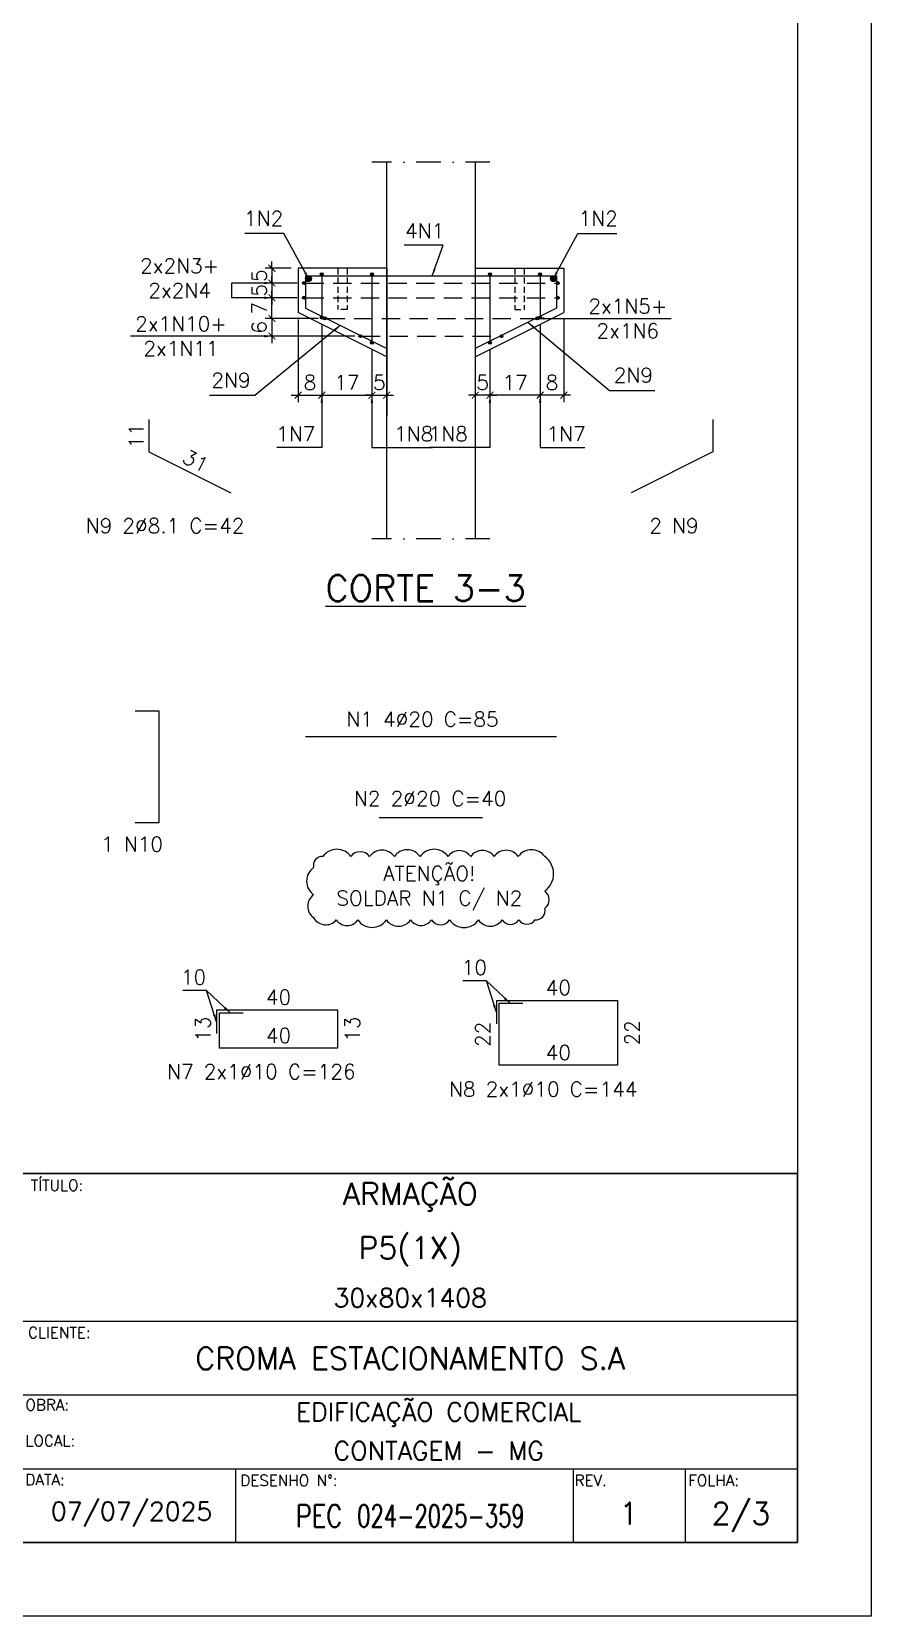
# Model space of a CAD drawing. Header units: centimetres. Extents: x 1658 to 14396, y 8294 to 11444.
# Drawn here: x 10915 to 11768, y 8294 to 9905 of the extents above; entities that cross this region are included whole.
import ezdxf
from ezdxf.enums import TextEntityAlignment as Align

# ---------------------------------------------------------------- set-up
doc = ezdxf.new("R2010")
doc.units = ezdxf.units.CM
doc.header["$LTSCALE"] = 50
doc.header["$MEASUREMENT"] = 0
doc.header["$PDMODE"] = 67
for name, pattern in [('DASHDOT', [1, 0.5, -0.25, 0, -0.25]), ('DASHED', [0.75, 0.5, -0.25]), ('HIDDEN', [0.375, 0.25, -0.125])]:
    doc.linetypes.add(name, pattern=pattern)
doc.layers.add('10 TRACEJADO', color=1, linetype='DASHED', lineweight=13)
for name, color, linetype in [('FORMATO-PRECON', 2, 'Continuous'), ('HACHURAS-PRECON', 1, 'Continuous'), ('LINHA CENTRO-PRECON', 1, 'DASHDOT'), ('LINHA-01-PRECON', 1, 'Continuous'), ('LINHA-02-PRECON', 2, 'Continuous'), ('LINHA-04-PRECON', 4, 'Continuous'), ('X1', 2, 'Continuous')]:
    doc.layers.add(name, color=color, linetype=linetype)
doc.styles.add('PRECON-ROMANS', font='romans.shx')
doc.styles.add('R60', font='ROMANS.shx', dxfattribs={"height": 2})
doc.styles.add('ROMANS', font='ROMANS.SHX', dxfattribs={"oblique": 15, "height": 3})
doc.styles.get("Standard").update_dxf_attribs({"font": 'romans.shx'})
doc.dimstyles.new('ESC50-50', dxfattribs={"dimscale": 50, "dimtxt": 0.2, "dimasz": 0.15, "dimexe": 0.15, "dimexo": 0.15, "dimgap": 0.08, "dimtad": 1, "dimdec": 1, "dimzin": 12, "dimdsep": 46, "dimtxsty": 'Standard', "dimblk": 'ARCHTICK', "dimcen": 0.09, "dimdle": 0.15, "dimclrd": 256, "dimclre": 256, "dimclrt": 2, "dimazin": 3, "dimtfac": 1, "dimtdec": 1, "dimtmove": 1, "dimatfit": 2, "dimfxl": 0.15, "dimtolj": 1, "dimtzin": 0, "dimarcsym": 0})
doc.dimstyles.new('ESC75-25', dxfattribs={"dimscale": 0, "dimtxt": 15, "dimasz": 7, "dimexe": 7, "dimexo": 7, "dimgap": 5.5, "dimtad": 1, "dimdec": 1, "dimlfac": 0.333333, "dimdsep": 46, "dimtxsty": 'Standard', "dimblk": 'ARCHTICK', "dimcen": 0.1, "dimdle": 7, "dimclrd": 256, "dimclre": 256, "dimclrt": 2, "dimadec": 0, "dimazin": 0, "dimtfac": 1, "dimtdec": 1, "dimtix": 1, "dimtmove": 2, "dimatfit": 3, "dimfxl": 1, "dimarcsym": 0})
doc.dimstyles.new('ESC75-75', dxfattribs={"dimscale": 0, "dimtxt": 15, "dimasz": 7, "dimexe": 7, "dimexo": 7, "dimgap": 5.5, "dimtad": 1, "dimdec": 1, "dimdsep": 46, "dimtxsty": 'Standard', "dimblk": 'ARCHTICK', "dimcen": 0.1, "dimdle": 7, "dimclrd": 256, "dimclre": 256, "dimclrt": 2, "dimadec": 0, "dimazin": 0, "dimtfac": 1, "dimtdec": 1, "dimtix": 1, "dimtmove": 2, "dimatfit": 3, "dimfxl": 1, "dimarcsym": 0})

# ---------------------------------------------------------------- blocks, each defined once
blk = doc.blocks.new('A$C2E607E54')
at = {"layer": 'FORMATO-PRECON'}
blk.add_lwpolyline([(0, 4200), (2970, 4200), (2970, 0), (0, 0)], close=True, dxfattribs=at)
at = {"layer": 'FORMATO-PRECON', "color": 6}
blk.add_lwpolyline([(100, 3950), (2870, 3950), (2870, 100), (100, 100)], close=True, dxfattribs=at)
blk = doc.blocks.new('CARIMBO')
at = {"layer": 'FORMATO-PRECON', "color": 6}
for p, q in [((-1050, 300), (0, 300)), ((-1750, 200), (0, 200)), ((-1750, 100), (0, 100)), ((-303.9, 0), (-303.9, 100)), ((-152, 0), (-152, 100))]:
    blk.add_line(p, q, dxfattribs=at)
blk.add_lwpolyline([(-1750, 500), (0, 500), (0, 0), (-1750, 0)], close=True, dxfattribs=at)
blk.add_lwpolyline([(-761.3, 0), (-761.3, 100)], dxfattribs=at)
at = {"layer": 'FORMATO-PRECON', "style": 'ROMANS'}
for s, p in [('TÍTULO:', (-1039.6, 476.7)), ('CLIENTE:', (-1043.1, 277)), ('OBRA:', (-1046.6, 179.1)), ('LOCAL:', (-1046.6, 130.5)), ('DATA:', (-1046.6, 77.7)), ('DESENHO N%%d:', (-755.3, 76.7)), ('REV.', (-302.3, 76.7)), ('FOLHA:', (-148, 76.7))]:
    blk.add_text(s, height=15, dxfattribs=at).set_placement(p)
at = {"layer": 'FORMATO-PRECON', "color": 4, "linetype": 'ByBlock', "style": 'R60', "width": 0.8}
blk.add_text('PEC', height=30, dxfattribs=at).set_placement((-679.9, 21))
at = {"layer": 'FORMATO-PRECON', "color": 5, "style": 'PRECON-ROMANS', "flags": 8}
for p in [(-524.8, 472.6), (-525, 423), (-525, 399.4), (-525, 376)]:
    blk.add_attdef('X', text='', height=30, dxfattribs=at).set_placement(p, align=Align.MIDDLE_CENTER)
at = {"layer": 'FORMATO-PRECON', "color": 3, "style": 'PRECON-ROMANS', "flags": 8}
for p in [(-525, 331.7), (-486.3, 177), (-486.3, 124.4)]:
    blk.add_attdef('X', text='', height=25, dxfattribs=at).set_placement(p, align=Align.MIDDLE_CENTER)
at = {"layer": 'FORMATO-PRECON', "color": 4, "style": 'PRECON-ROMANS', "flags": 8}
for p in [(-525, 249.6), (-483.3, 36), (-228.7, 39.4), (-76.7, 39.4)]:
    blk.add_attdef('X', text='', height=30, dxfattribs=at).set_placement(p, align=Align.MIDDLE_CENTER)
at = {"layer": 'FORMATO-PRECON', "color": 2, "style": 'PRECON-ROMANS', "flags": 8}
for height, p in [(20, (-1635.8, 142.3)), (20, (-1402.5, 142.3)), (20, (-1169.1, 142.3)), (20, (-1635.8, 42.3)), (30, (-902.7, 42.3))]:
    blk.add_attdef('X', text='', height=height, dxfattribs=at).set_placement(p, align=Align.MIDDLE_CENTER)
blk = doc.blocks.new('_ArchTick')
at = {"color": 0, "linetype": 'ByBlock', "const_width": 0.15}
blk.add_lwpolyline([(-0.5, -0.5), (0.5, 0.5)], dxfattribs=at)
blk = doc.blocks.new('*D160')
at = {"layer": 'Defpoints', "color": 0, "transparency": 16777216}
for p in [(11185.7, 9619.2), (11209.7, 9614.1), (11209.7, 9535.2)]:
    blk.add_point(p, dxfattribs=at)
at = {"layer": 'LINHA-01-PRECON', "lineweight": -2, "transparency": 16777216}
for p, q in [((11185.7, 9612.2), (11185.7, 9528.2)), ((11209.7, 9607.1), (11209.7, 9528.2)), ((11178.7, 9535.2), (11216.7, 9535.2))]:
    blk.add_line(p, q, dxfattribs=at)
at = {"layer": 'LINHA-01-PRECON', "lineweight": -2, "transparency": 16777216, "xscale": 7, "yscale": 7, "zscale": 7, "rotation": 180}
blk.add_blockref('_ArchTick', (11185.7, 9535.2), dxfattribs=at)
at = {"layer": 'LINHA-01-PRECON', "lineweight": -2, "transparency": 16777216, "xscale": 7, "yscale": 7, "zscale": 7}
blk.add_blockref('_ArchTick', (11209.7, 9535.2), dxfattribs=at)
at = {"layer": 'LINHA-01-PRECON', "color": 2, "transparency": 16777216, "insert": (11197.7, 9548.2), "char_height": 15, "attachment_point": 5}
blk.add_mtext('8', dxfattribs=at)
blk = doc.blocks.new('*D161')
at = {"layer": 'Defpoints', "color": 0, "transparency": 16777216}
for p in [(11209.7, 9614.1), (11260.7, 9588.6), (11260.7, 9535.2)]:
    blk.add_point(p, dxfattribs=at)
at = {"layer": 'LINHA-01-PRECON', "lineweight": -2, "transparency": 16777216}
for p, q in [((11209.7, 9607.1), (11209.7, 9528.2)), ((11260.7, 9581.6), (11260.7, 9528.2)), ((11202.7, 9535.2), (11267.7, 9535.2))]:
    blk.add_line(p, q, dxfattribs=at)
at = {"layer": 'LINHA-01-PRECON', "lineweight": -2, "transparency": 16777216, "xscale": 7, "yscale": 7, "zscale": 7, "rotation": 180}
blk.add_blockref('_ArchTick', (11209.7, 9535.2), dxfattribs=at)
at = {"layer": 'LINHA-01-PRECON', "lineweight": -2, "transparency": 16777216, "xscale": 7, "yscale": 7, "zscale": 7}
blk.add_blockref('_ArchTick', (11260.7, 9535.2), dxfattribs=at)
at = {"layer": 'LINHA-01-PRECON', "color": 2, "transparency": 16777216, "insert": (11235.2, 9548.2), "char_height": 15, "attachment_point": 5}
blk.add_mtext('17', dxfattribs=at)
blk = doc.blocks.new('*D162')
at = {"layer": 'Defpoints', "color": 0, "transparency": 16777216}
for p in [(11260.7, 9588.6), (11275.7, 9535.2), (11275.7, 9535.2)]:
    blk.add_point(p, dxfattribs=at)
at = {"layer": 'LINHA-01-PRECON', "lineweight": -2, "transparency": 16777216}
for p, q in [((11260.7, 9581.6), (11260.7, 9528.2)), ((11260.7, 9535.2), (11253.7, 9535.2)), ((11260.7, 9535.2), (11275.7, 9535.2)), ((11275.7, 9535.2), (11282.7, 9535.2))]:
    blk.add_line(p, q, dxfattribs=at)
at = {"layer": 'LINHA-01-PRECON', "lineweight": -2, "transparency": 16777216, "xscale": 7, "yscale": 7, "zscale": 7}
blk.add_blockref('_ArchTick', (11260.7, 9535.2), dxfattribs=at)
at = {"layer": 'LINHA-01-PRECON', "lineweight": -2, "transparency": 16777216, "xscale": 7, "yscale": 7, "zscale": 7, "rotation": 180}
blk.add_blockref('_ArchTick', (11275.7, 9535.2), dxfattribs=at)
at = {"layer": 'LINHA-01-PRECON', "color": 2, "transparency": 16777216, "insert": (11268.2, 9548.2), "char_height": 15, "attachment_point": 5}
blk.add_mtext('5', dxfattribs=at)
blk = doc.blocks.new('*D163')
at = {"layer": 'Defpoints', "color": 0, "transparency": 16777216}
for p in [(11159, 9649.2), (11185.7, 9664.2), (11191.7, 9649.2)]:
    blk.add_point(p, dxfattribs=at)
at = {"layer": 'LINHA-01-PRECON', "lineweight": -2, "transparency": 16777216}
for p, q in [((11159, 9664.2), (11159, 9671.2)), ((11178.7, 9664.2), (11152, 9664.2)), ((11184.7, 9649.2), (11152, 9649.2)), ((11159, 9664.2), (11159, 9649.2)), ((11159, 9649.2), (11159, 9642.2))]:
    blk.add_line(p, q, dxfattribs=at)
at = {"layer": 'LINHA-01-PRECON', "lineweight": -2, "transparency": 16777216, "xscale": 7, "yscale": 7, "zscale": 7}
for p, rotation in [((11159, 9664.2), 270), ((11159, 9649.2), 90)]:
    blk.add_blockref('_ArchTick', p, dxfattribs=dict(at, rotation=rotation))
at = {"layer": 'LINHA-01-PRECON', "color": 2, "transparency": 16777216, "insert": (11146, 9656.7), "char_height": 15, "attachment_point": 5, "rotation": 90}
blk.add_mtext('5', dxfattribs=at)
blk = doc.blocks.new('*D164')
at = {"layer": 'Defpoints', "color": 0, "transparency": 16777216}
for p in [(11191.7, 9649.2), (11159, 9634.2), (11191.7, 9634.2)]:
    blk.add_point(p, dxfattribs=at)
at = {"layer": 'LINHA-01-PRECON', "lineweight": -2, "transparency": 16777216}
for p, q in [((11184.7, 9649.2), (11152, 9649.2)), ((11159, 9649.2), (11159, 9656.2)), ((11159, 9649.2), (11159, 9634.2)), ((11184.7, 9634.2), (11152, 9634.2)), ((11159, 9634.2), (11159, 9627.2))]:
    blk.add_line(p, q, dxfattribs=at)
at = {"layer": 'LINHA-01-PRECON', "lineweight": -2, "transparency": 16777216, "xscale": 7, "yscale": 7, "zscale": 7}
for p, rotation in [((11159, 9649.2), 270), ((11159, 9634.2), 90)]:
    blk.add_blockref('_ArchTick', p, dxfattribs=dict(at, rotation=rotation))
at = {"layer": 'LINHA-01-PRECON', "color": 2, "transparency": 16777216, "insert": (11146, 9641.7), "char_height": 15, "attachment_point": 5, "rotation": 90}
blk.add_mtext('5', dxfattribs=at)
blk = doc.blocks.new('*D175')
at = {"layer": 'Defpoints', "color": 0, "linetype": 'Continuous', "transparency": 16777216}
for p in [(11105.7, 8871.3), (11105.7, 8871.3), (11225.7, 8871.3)]:
    blk.add_point(p, dxfattribs=at)
at = {"layer": 'LINHA-01-PRECON', "color": 2, "linetype": 'Continuous', "transparency": 16777216, "insert": (11165.7, 8884.3), "char_height": 15, "attachment_point": 5}
blk.add_mtext('40', dxfattribs=at)
blk = doc.blocks.new('*D176')
at = {"layer": 'Defpoints', "color": 0, "linetype": 'Continuous', "transparency": 16777216}
for p in [(11225.7, 8910.3), (11225.7, 8910.3), (11225.7, 8871.3)]:
    blk.add_point(p, dxfattribs=at)
at = {"layer": 'LINHA-01-PRECON', "color": 2, "linetype": 'Continuous', "transparency": 16777216, "insert": (11240.8, 8890.8), "char_height": 15, "attachment_point": 5, "rotation": 90}
blk.add_mtext('13', dxfattribs=at)
blk = doc.blocks.new('*D177')
at = {"layer": 'Defpoints', "color": 0, "linetype": 'Continuous', "transparency": 16777216}
for p in [(11105.7, 8910.3), (11105.7, 8910.3), (11225.7, 8910.3)]:
    blk.add_point(p, dxfattribs=at)
at = {"layer": 'LINHA-01-PRECON', "color": 2, "linetype": 'Continuous', "transparency": 16777216, "insert": (11165.7, 8923.3), "char_height": 15, "attachment_point": 5}
blk.add_mtext('40', dxfattribs=at)
blk = doc.blocks.new('*D178')
at = {"layer": 'Defpoints', "color": 0, "linetype": 'Continuous', "transparency": 16777216}
for p in [(11105.7, 8910.3), (11105.7, 8910.3), (11105.7, 8871.3)]:
    blk.add_point(p, dxfattribs=at)
at = {"layer": 'LINHA-01-PRECON', "color": 2, "linetype": 'Continuous', "transparency": 16777216, "insert": (11088.9, 8890.8), "char_height": 15, "attachment_point": 5, "rotation": 90}
blk.add_mtext('13', dxfattribs=at)
blk = doc.blocks.new('*D151')
at = {"layer": 'Defpoints', "color": 0, "linetype": 'Continuous', "transparency": 16777216}
for p in [(11390.2, 8854), (11390.2, 8854), (11510.2, 8854)]:
    blk.add_point(p, dxfattribs=at)
at = {"layer": 'LINHA-01-PRECON', "color": 2, "linetype": 'Continuous', "transparency": 16777216, "insert": (11450.2, 8867), "char_height": 15, "attachment_point": 5}
blk.add_mtext('40', dxfattribs=at)
blk = doc.blocks.new('*D152')
at = {"layer": 'Defpoints', "color": 0, "linetype": 'Continuous', "transparency": 16777216}
for p in [(11510.2, 8920), (11510.2, 8920), (11510.2, 8854)]:
    blk.add_point(p, dxfattribs=at)
at = {"layer": 'LINHA-01-PRECON', "color": 2, "linetype": 'Continuous', "transparency": 16777216, "insert": (11525.3, 8887), "char_height": 15, "attachment_point": 5, "rotation": 90}
blk.add_mtext('22', dxfattribs=at)
blk = doc.blocks.new('*D153')
at = {"layer": 'Defpoints', "color": 0, "linetype": 'Continuous', "transparency": 16777216}
for p in [(11390.2, 8920), (11390.2, 8920), (11510.2, 8920)]:
    blk.add_point(p, dxfattribs=at)
at = {"layer": 'LINHA-01-PRECON', "color": 2, "linetype": 'Continuous', "transparency": 16777216, "insert": (11450.2, 8933), "char_height": 15, "attachment_point": 5}
blk.add_mtext('40', dxfattribs=at)
blk = doc.blocks.new('*D154')
at = {"layer": 'Defpoints', "color": 0, "linetype": 'Continuous', "transparency": 16777216}
for p in [(11390.2, 8920), (11390.2, 8920), (11390.2, 8854)]:
    blk.add_point(p, dxfattribs=at)
at = {"layer": 'LINHA-01-PRECON', "color": 2, "linetype": 'Continuous', "transparency": 16777216, "insert": (11373.4, 8885.5), "char_height": 15, "attachment_point": 5, "rotation": 90}
blk.add_mtext('22', dxfattribs=at)
blk = doc.blocks.new('*D155')
at = {"layer": 'Defpoints', "color": 0, "linetype": 'Continuous', "transparency": 16777216}
for p in [(11033.9, 9510.3), (11033.9, 9477.5), (11033.9, 9477.5)]:
    blk.add_point(p, dxfattribs=at)
at = {"layer": 'LINHA-01-PRECON', "color": 2, "linetype": 'Continuous', "transparency": 16777216, "insert": (11020.9, 9493.9), "char_height": 15, "attachment_point": 5, "rotation": 90}
blk.add_mtext('11', dxfattribs=at)
blk = doc.blocks.new('*D156')
at = {"layer": 'Defpoints', "color": 0, "linetype": 'Continuous', "transparency": 16777216}
for p in [(11033.9, 9477.5), (11117.2, 9435.8), (11117.2, 9435.8)]:
    blk.add_point(p, dxfattribs=at)
at = {"layer": 'LINHA-01-PRECON', "color": 2, "linetype": 'Continuous', "transparency": 16777216, "insert": (11081.4, 9468.3), "char_height": 15, "attachment_point": 5, "rotation": 333.4377}
blk.add_mtext('31', dxfattribs=at)
blk = doc.blocks.new('*D159')
at = {"layer": 'Defpoints', "color": 0, "transparency": 16777216}
for p in [(11159, 9634.2), (11191.7, 9634.2), (11212.9, 9613.2)]:
    blk.add_point(p, dxfattribs=at)
at = {"layer": 'LINHA-01-PRECON', "lineweight": -2, "transparency": 16777216}
for p, q in [((11184.7, 9634.2), (11152, 9634.2)), ((11159, 9634.2), (11159, 9641.2)), ((11159, 9613.2), (11159, 9634.2)), ((11205.9, 9613.2), (11152, 9613.2)), ((11159, 9613.2), (11159, 9606.2))]:
    blk.add_line(p, q, dxfattribs=at)
at = {"layer": 'LINHA-01-PRECON', "lineweight": -2, "transparency": 16777216, "xscale": 7, "yscale": 7, "zscale": 7}
for p, rotation in [((11159, 9634.2), 270), ((11159, 9613.2), 90)]:
    blk.add_blockref('_ArchTick', p, dxfattribs=dict(at, rotation=rotation))
at = {"layer": 'LINHA-01-PRECON', "color": 2, "transparency": 16777216, "insert": (11146, 9623.7), "char_height": 15, "attachment_point": 5, "rotation": 90}
blk.add_mtext('7', dxfattribs=at)
blk = doc.blocks.new('*D191')
at = {"layer": 'Defpoints', "color": 0, "transparency": 16777216}
for p in [(11455.7, 9619.2), (11431.7, 9614.1), (11431.7, 9535.2)]:
    blk.add_point(p, dxfattribs=at)
at = {"layer": 'LINHA-01-PRECON', "lineweight": -2, "transparency": 16777216}
for p, q in [((11431.7, 9607.1), (11431.7, 9528.2)), ((11455.7, 9612.2), (11455.7, 9528.2)), ((11462.7, 9535.2), (11424.7, 9535.2))]:
    blk.add_line(p, q, dxfattribs=at)
at = {"layer": 'LINHA-01-PRECON', "lineweight": -2, "transparency": 16777216, "xscale": 7, "yscale": 7, "zscale": 7, "rotation": 180}
blk.add_blockref('_ArchTick', (11431.7, 9535.2), dxfattribs=at)
at = {"layer": 'LINHA-01-PRECON', "lineweight": -2, "transparency": 16777216, "xscale": 7, "yscale": 7, "zscale": 7}
blk.add_blockref('_ArchTick', (11455.7, 9535.2), dxfattribs=at)
at = {"layer": 'LINHA-01-PRECON', "color": 2, "transparency": 16777216, "insert": (11443.7, 9548.2), "char_height": 15, "attachment_point": 5}
blk.add_mtext('8', dxfattribs=at)
blk = doc.blocks.new('*D192')
at = {"layer": 'Defpoints', "color": 0, "transparency": 16777216}
for p in [(11431.7, 9614.1), (11380.7, 9588.6), (11380.7, 9535.2)]:
    blk.add_point(p, dxfattribs=at)
at = {"layer": 'LINHA-01-PRECON', "lineweight": -2, "transparency": 16777216}
for p, q in [((11431.7, 9607.1), (11431.7, 9528.2)), ((11380.7, 9581.6), (11380.7, 9528.2)), ((11438.7, 9535.2), (11373.7, 9535.2))]:
    blk.add_line(p, q, dxfattribs=at)
at = {"layer": 'LINHA-01-PRECON', "lineweight": -2, "transparency": 16777216, "xscale": 7, "yscale": 7, "zscale": 7, "rotation": 180}
blk.add_blockref('_ArchTick', (11380.7, 9535.2), dxfattribs=at)
at = {"layer": 'LINHA-01-PRECON', "lineweight": -2, "transparency": 16777216, "xscale": 7, "yscale": 7, "zscale": 7}
blk.add_blockref('_ArchTick', (11431.7, 9535.2), dxfattribs=at)
at = {"layer": 'LINHA-01-PRECON', "color": 2, "transparency": 16777216, "insert": (11406.2, 9548.2), "char_height": 15, "attachment_point": 5}
blk.add_mtext('17', dxfattribs=at)
blk = doc.blocks.new('*D193')
at = {"layer": 'Defpoints', "color": 0, "transparency": 16777216}
for p in [(11380.7, 9588.6), (11365.7, 9535.2), (11365.7, 9535.2)]:
    blk.add_point(p, dxfattribs=at)
at = {"layer": 'LINHA-01-PRECON', "lineweight": -2, "transparency": 16777216}
for p, q in [((11380.7, 9581.6), (11380.7, 9528.2)), ((11365.7, 9535.2), (11358.7, 9535.2)), ((11380.7, 9535.2), (11365.7, 9535.2)), ((11380.7, 9535.2), (11387.7, 9535.2))]:
    blk.add_line(p, q, dxfattribs=at)
at = {"layer": 'LINHA-01-PRECON', "lineweight": -2, "transparency": 16777216, "xscale": 7, "yscale": 7, "zscale": 7}
blk.add_blockref('_ArchTick', (11365.7, 9535.2), dxfattribs=at)
at = {"layer": 'LINHA-01-PRECON', "lineweight": -2, "transparency": 16777216, "xscale": 7, "yscale": 7, "zscale": 7, "rotation": 180}
blk.add_blockref('_ArchTick', (11380.7, 9535.2), dxfattribs=at)
at = {"layer": 'LINHA-01-PRECON', "color": 2, "transparency": 16777216, "insert": (11373.2, 9548.2), "char_height": 15, "attachment_point": 5}
blk.add_mtext('5', dxfattribs=at)
blk = doc.blocks.new('*D315')
at = {"layer": 'Defpoints', "color": 0, "transparency": 16777216}
for p in [(11212.9, 9613.2), (11159, 9595.2), (11250.4, 9595.2)]:
    blk.add_point(p, dxfattribs=at)
at = {"layer": 'LINHA-01-PRECON', "lineweight": -2, "transparency": 16777216}
for p, q in [((11159, 9613.2), (11159, 9620.2)), ((11205.9, 9613.2), (11152, 9613.2)), ((11159, 9613.2), (11159, 9595.2)), ((11243.4, 9595.2), (11152, 9595.2)), ((11159, 9595.2), (11159, 9588.2))]:
    blk.add_line(p, q, dxfattribs=at)
at = {"layer": 'LINHA-01-PRECON', "lineweight": -2, "transparency": 16777216, "xscale": 7, "yscale": 7, "zscale": 7}
for p, rotation in [((11159, 9613.2), 270), ((11159, 9595.2), 90)]:
    blk.add_blockref('_ArchTick', p, dxfattribs=dict(at, rotation=rotation))
at = {"layer": 'LINHA-01-PRECON', "color": 2, "transparency": 16777216, "insert": (11146, 9604.2), "char_height": 15, "attachment_point": 5, "rotation": 90}
blk.add_mtext('6', dxfattribs=at)

msp = doc.modelspace()

# ---------------------------------------------------------------- hatches: boundary and pattern name
at = {"layer": 'LINHA-01-PRECON', "linetype": 'Continuous'}
h = msp.add_hatch(color=256, dxfattribs=at)
h.dxf.hatch_style = 1
edge = h.paths.add_edge_path()
edge.add_arc((11191.66, 9649.2), 1.5, 0, 360)
h = msp.add_hatch(color=256, dxfattribs=at)
h.dxf.hatch_style = 1
edge = h.paths.add_edge_path()
edge.add_arc((11196.16, 9653.7), 3, 0, 360)
h = msp.add_hatch(color=256, dxfattribs=at)
h.dxf.hatch_style = 1
edge = h.paths.add_edge_path()
edge.add_arc((11209.66, 9658.2), 1.5, 0, 360)
h = msp.add_hatch(color=256, dxfattribs=at)
h.dxf.hatch_style = 1
edge = h.paths.add_edge_path()
edge.add_arc((11260.66, 9658.2), 1.5, 0, 360)
h = msp.add_hatch(color=256, dxfattribs=at)
h.dxf.hatch_style = 1
edge = h.paths.add_edge_path()
edge.add_arc((11380.66, 9658.2), 1.5, 0, 360)
h = msp.add_hatch(color=256, dxfattribs=at)
h.dxf.hatch_style = 1
edge = h.paths.add_edge_path()
edge.add_arc((11431.66, 9658.2), 1.5, 0, 360)
h = msp.add_hatch(color=256, dxfattribs=at)
h.dxf.hatch_style = 1
edge = h.paths.add_edge_path()
edge.add_arc((11445.16, 9653.7), 3, 0, 360)
h = msp.add_hatch(color=256, dxfattribs=at)
h.dxf.hatch_style = 1
edge = h.paths.add_edge_path()
edge.add_arc((11449.66, 9649.2), 1.5, 0, 360)
h = msp.add_hatch(color=256, dxfattribs=at)
h.dxf.hatch_style = 1
edge = h.paths.add_edge_path()
edge.add_arc((11191.66, 9634.2), 1.5, 0, 360)
h = msp.add_hatch(color=256, dxfattribs=at)
h.dxf.hatch_style = 1
edge = h.paths.add_edge_path()
edge.add_arc((11449.66, 9634.2), 1.5, 0, 360)
h = msp.add_hatch(color=256, dxfattribs=at)
h.dxf.hatch_style = 1
edge = h.paths.add_edge_path()
edge.add_arc((11209.66, 9614.08), 1.5, 0, 360)
h = msp.add_hatch(color=256, dxfattribs=at)
h.dxf.hatch_style = 1
edge = h.paths.add_edge_path()
edge.add_arc((11212.93, 9613.2), 1.5, 0, 360)
h = msp.add_hatch(color=256, dxfattribs=at)
h.dxf.hatch_style = 1
edge = h.paths.add_edge_path()
edge.add_arc((11428.39, 9613.2), 1.5, 0, 360)
h = msp.add_hatch(color=256, dxfattribs=at)
h.dxf.hatch_style = 1
edge = h.paths.add_edge_path()
edge.add_arc((11431.66, 9614.08), 1.5, 0, 360)
h = msp.add_hatch(color=256, dxfattribs=at)
h.dxf.hatch_style = 1
edge = h.paths.add_edge_path()
edge.add_arc((11248.93, 9595.2), 1.5, 0, 360)
h = msp.add_hatch(color=256, dxfattribs=at)
h.dxf.hatch_style = 1
edge = h.paths.add_edge_path()
edge.add_arc((11260.66, 9588.58), 1.5, 0, 360)
h = msp.add_hatch(color=256, dxfattribs=at)
h.dxf.hatch_style = 1
edge = h.paths.add_edge_path()
edge.add_arc((11380.66, 9588.58), 1.5, 0, 360)
h = msp.add_hatch(color=256, dxfattribs=at)
h.dxf.hatch_style = 1
edge = h.paths.add_edge_path()
edge.add_arc((11392.39, 9595.2), 1.5, 0, 360)

# ---------------------------------------------------------------- linework, layer by layer
at = {"layer": '10 TRACEJADO', "linetype": 'HIDDEN', "ltscale": 0.5, "extrusion": (0, 1, 0)}
for p, q in [((11225.86, 9664.2), (11225.86, 9622.2)), ((11235.46, 9664.2), (11235.46, 9622.2)), ((11405.86, 9664.2), (11405.86, 9622.2)), ((11415.46, 9664.2), (11415.46, 9622.2)), ((11235.46, 9622.2), (11225.86, 9622.2)), ((11405.86, 9622.2), (11415.46, 9622.2))]:
    msp.add_line(p, q, dxfattribs=at)
at = {"layer": 'FORMATO-PRECON', "color": 6}
msp.add_lwpolyline([(11693.36, 8743.94), (9615.86, 8743.94), (9615.86, 8368.94), (11693.36, 8368.94)], close=True, dxfattribs=at)
at = {"layer": 'LINHA CENTRO-PRECON', "extrusion": (0, 1, 0)}
for p, q in [((11380.66, 9772.2), (11260.66, 9772.2)), ((11380.66, 9389.2), (11260.66, 9389.2))]:
    msp.add_line(p, q, dxfattribs=at)
at = {"layer": 'LINHA-01-PRECON', "linetype": 'Continuous'}
msp.add_lwpolyline([(11436.32, 9066.22, 0.5205671), (11409.38, 9066.22, 0.5205671), (11384.93, 9066.22, 0.5205671), (11361.06, 9066.22, 0.5205671), (11338.02, 9066.22, 0.5205671), (11309.67, 9066.22, 0.5205671), (11283.47, 9066.22, 0.5205671), (11258.32, 9066.22, 0.5205671), (11239.21, 9066.22, 0.5205671), (11210.92, 9066.22, 0.5205671), (11201.43, 9055.03, 0.5205671), (11201.43, 9027.37, 0.5205671), (11201.43, 9004.12, 0.5205671), (11224.48, 9001.75, 0.5205671), (11246.36, 9001.75, 0.5205671), (11275.44, 9001.75, 0.5205671), (11299.93, 9001.75, 0.5205671), (11321.21, 9001.75, 0.5205671), (11339.7, 9001.75, 0.5205671), (11369.04, 9001.75, 0.5205671), (11393.05, 9001.75, 0.5205671), (11410.05, 9001.75, 0.5205671), (11426.43, 9001.75, 0.5205671), (11436.32, 9013.48, 0.5205671), (11436.32, 9031.23, 0.5205671)], format="xyb", close=True, dxfattribs=at)
for centre, radius in [((11191.66, 9649.2), 1.5), ((11196.16, 9653.7), 3), ((11209.66, 9658.2), 1.5), ((11260.66, 9658.2), 1.5), ((11380.66, 9658.2), 1.5), ((11431.66, 9658.2), 1.5), ((11445.16, 9653.7), 3), ((11449.66, 9649.2), 1.5), ((11191.66, 9634.2), 1.5), ((11449.66, 9634.2), 1.5), ((11209.66, 9614.08), 1.5), ((11212.93, 9613.2), 1.5), ((11428.39, 9613.2), 1.5), ((11431.66, 9614.08), 1.5), ((11248.93, 9595.2), 1.5), ((11260.66, 9588.58), 1.5), ((11380.66, 9588.58), 1.5), ((11392.39, 9595.2), 1.5)]:
    msp.add_circle(centre, radius, dxfattribs=at)
at = {"layer": 'LINHA-02-PRECON', "extrusion": (0, 1, 0)}
for p, q in [((11275.66, 9389.2), (11275.66, 9772.2)), ((11365.66, 9772.2), (11365.66, 9389.2)), ((11185.66, 9664.2), (11185.66, 9619.2)), ((11275.66, 9664.2), (11185.66, 9664.2)), ((11275.66, 9664.2), (11275.66, 9589.2)), ((11365.66, 9664.2), (11365.66, 9589.2)), ((11365.66, 9664.2), (11455.66, 9664.2)), ((11455.66, 9664.2), (11455.66, 9619.2)), ((11275.66, 9574.2), (11185.66, 9619.2)), ((11365.66, 9574.2), (11455.66, 9619.2)), ((11275.66, 9589.2), (11275.66, 9514.2))]:
    msp.add_line(p, q, dxfattribs=at)
at = {"layer": 'LINHA-04-PRECON', "extrusion": (0, 1, 0)}
for p, q in [((11193.16, 9656.7), (11448.16, 9656.7)), ((11209.66, 9656.7), (11209.66, 9615.58)), ((11260.66, 9656.7), (11260.66, 9590.08)), ((11380.66, 9656.7), (11380.66, 9590.08)), ((11431.66, 9656.7), (11431.66, 9615.58)), ((11193.16, 9188.19), (11448.16, 9188.19))]:
    msp.add_line(p, q, dxfattribs=at)
at = {"layer": 'LINHA-04-PRECON', "linetype": 'HIDDEN', "ltscale": 1.5, "extrusion": (0, 1, 0)}
for p, q in [((11193.16, 9649.2), (11448.16, 9649.2)), ((11193.16, 9634.2), (11448.16, 9634.2)), ((11214.43, 9613.2), (11426.89, 9613.2)), ((11250.43, 9595.2), (11390.89, 9595.2))]:
    msp.add_line(p, q, dxfattribs=at)
at = {"layer": 'LINHA-04-PRECON'}
for p, q in [((11373.16, 9105.71), (11268.16, 9105.71)), ((11102.67, 8910.3), (11225.67, 8910.3)), ((11102.67, 8910.3), (11102.67, 8886.3)), ((11225.67, 8910.3), (11225.67, 8871.29)), ((11387.16, 8920.04), (11510.16, 8920.04)), ((11387.16, 8920.04), (11387.16, 8896.04)), ((11390.16, 8854.03), (11390.16, 8917.04)), ((11390.16, 8917.04), (11414.16, 8917.04)), ((11510.16, 8920.04), (11510.16, 8854.03)), ((11105.67, 8871.29), (11105.67, 8907.3)), ((11105.67, 8907.3), (11129.67, 8907.3)), ((11225.67, 8871.29), (11105.67, 8871.29)), ((11510.16, 8854.03), (11390.16, 8854.03))]:
    msp.add_line(p, q, dxfattribs=at)
msp.add_lwpolyline([(11019.95, 9214.46), (11043.95, 9214.46), (11043.95, 9100.46), (11019.95, 9100.46)], dxfattribs=at)
for points in [[(11193.16, 9656.7, 0), (11193.16, 9623.83, 0), (11275.66, 9582.58, 0)], [(11448.16, 9656.7, 0), (11448.16, 9623.83, 0), (11365.66, 9582.58, 0)], [(11033.91, 9510.33, 0), (11033.91, 9477.47, 0), (11117.21, 9435.82, 0)], [(11607.41, 9510.33, 0), (11607.41, 9477.47, 0), (11524.1, 9435.82, 0)]]:
    msp.add_polyline3d(points, dxfattribs=at)

# ---------------------------------------------------------------- block references
at = {"layer": 'FORMATO-PRECON'}
ref = msp.add_blockref('CARIMBO', (11693.36, 8368.94), dxfattribs=dict(at, xscale=0.7499999918802306, yscale=0.7499999918802306, zscale=0.7499999918802306))
ref.add_attrib('X', 'ARMAÇÃO', dxfattribs={"color": 5, "height": 22.5, "style": 'PRECON-ROMANS', "flags": 8}).set_placement((11299.73, 8723.42), align=Align.MIDDLE_CENTER)
ref.add_attrib('X', 'P5(1X)', dxfattribs={"color": 5, "height": 22.5, "style": 'PRECON-ROMANS', "flags": 8}).set_placement((11299.62, 8668.47), align=Align.MIDDLE_CENTER)
ref.add_attrib('X', '30x80x1408', dxfattribs={"color": 3, "height": 18.75, "style": 'PRECON-ROMANS', "flags": 8}).set_placement((11299.62, 8617.7), align=Align.MIDDLE_CENTER)
ref.add_attrib('X', 'CROMA ESTACIONAMENTO S.A', dxfattribs={"color": 4, "height": 22.5, "style": 'PRECON-ROMANS', "flags": 8}).set_placement((11299.62, 8556.14), align=Align.MIDDLE_CENTER)
ref.add_attrib('X', 'EDIFICAÇÃO COMERCIAL', dxfattribs={"color": 3, "height": 18.75, "style": 'PRECON-ROMANS', "flags": 8}).set_placement((11328.61, 8501.67), align=Align.MIDDLE_CENTER)
ref.add_attrib('X', 'CONTAGEM - MG', dxfattribs={"color": 3, "height": 18.75, "style": 'PRECON-ROMANS', "flags": 8}).set_placement((11328.61, 8462.26), align=Align.MIDDLE_CENTER)
ref.add_attrib('X', '07/07/2025', dxfattribs={"color": 2, "height": 18.75, "style": 'PRECON-ROMANS'}).set_placement((11016.3, 8400.7), align=Align.MIDDLE_CENTER)
ref.add_attrib('X', '024-2025-359', dxfattribs={"color": 4, "height": 22.5, "style": 'PRECON-ROMANS', "width": 0.7}).set_placement((11330.86, 8395.93), align=Align.MIDDLE_CENTER)
ref.add_attrib('X', '1', dxfattribs={"color": 4, "height": 22.5, "style": 'PRECON-ROMANS'}).set_placement((11521.86, 8398.48), align=Align.MIDDLE_CENTER)
ref.add_attrib('X', '2/3', dxfattribs={"color": 4, "height": 22.5, "style": 'PRECON-ROMANS'}).set_placement((11635.83, 8398.48), align=Align.MIDDLE_CENTER)
at = {"layer": 'HACHURAS-PRECON', "xscale": 0.7499999999999996, "yscale": 0.7499999999999996, "zscale": 0.7499999999999996}
msp.add_blockref('A$C2E607E54', (9540.86, 8293.94), dxfattribs=at)

# ---------------------------------------------------------------- texts
at = {"layer": 'LINHA-01-PRECON', "color": 2, "linetype": 'Continuous', "char_height": 15, "attachment_point": 5}
for s, insert in [('1N2', (11150.58, 9714.96)), ('1N2', (11490.73, 9714.96)), ('4N1', (11314.24, 9702.3)), ('2x2N3+\\P2x2N4', (11065.19, 9654.21)), ('2x1N5+\\P2x1N6', (11520.78, 9613.2)), ('2x1N10+\\P2x1N11', (11066.56, 9595.2)), ('2N9', (11117.39, 9550.38)), ('2N9', (11526.39, 9555.55)), ('1N7', (11183.28, 9495.87)), ('1N8', (11303.1, 9495.87)), ('1N8', (11338.21, 9495.87)), ('1N7', (11458.04, 9495.87)), ('{\\C4;ATENÇÃO!\\P}SOLDAR N1 C/ N2', (11318.95, 9034.01)), ('10', (11364.7, 8953.43)), ('10', (11079.31, 8943.69))]:
    msp.add_mtext(s, dxfattribs=dict(at, insert=insert))
at = {"layer": 'LINHA-01-PRECON', "color": 4, "insert": (11315.21, 9338.97, -0.05), "char_height": 26.25, "attachment_point": 5}
msp.add_mtext('{\\LCORTE 3-3}', dxfattribs=at)
at = {"layer": 'X1', "style": 'PRECON-ROMANS'}
for s, p in [('N9 2%%C8.1 C=42', (10969.72, 9395.05)), ('2 N9', (11542.7, 9395.05)), ('N1 4%%C20 C=85', (11234.65, 9198.3)), ('N2 2%%C20 C=40', (11242.37, 9117.68)), ('1 N10', (10985.33, 9071.43)), ('N7 2x1%%C10 C=126', (11052.45, 8840.11)), ('N8 2x1%%C10 C=144', (11339.01, 8822.25))]:
    msp.add_text(s, height=15, dxfattribs=at).set_placement(p)

# ---------------------------------------------------------------- dimensions: what is measured, and where the dimension line sits
at = {"layer": 'LINHA-01-PRECON'}
for base, p1, p2, angle, picture, middle in [((11158.95, 9649.2), (11185.66, 9664.2), (11191.66, 9649.2), 90, '*D163', (11145.95, 9656.7)), ((11158.95, 9634.2), (11191.66, 9649.2), (11191.66, 9634.2), 90, '*D164', (11145.95, 9641.7)), ((11158.95, 9634.2), (11212.93, 9613.2), (11191.66, 9634.2), 270, '*D159', (11145.95, 9623.7)), ((11158.95, 9595.2), (11212.93, 9613.2), (11250.43, 9595.2), 90, '*D315', (11145.95, 9604.2)), ((11431.66, 9535.2), (11455.66, 9619.2), (11431.66, 9614.08), 180, '*D191', (11443.66, 9548.2)), ((11380.66, 9535.2), (11431.66, 9614.08), (11380.66, 9588.58), 180, '*D192', (11406.16, 9548.2)), ((11365.66, 9535.2), (11380.66, 9588.58), (11365.66, 9535.2), 180, '*D193', (11373.16, 9548.2))]:
    dim = msp.add_linear_dim(base=base, p1=p1, p2=p2, angle=angle, dimstyle='ESC75-25', override={"dimscale": 1}, dxfattribs=at)
    dim.commit()
    dim.dimension.update_dxf_attribs({"geometry": picture, "text_midpoint": middle})
for base, p1, p2, picture, middle in [((11209.66, 9535.2), (11185.66, 9619.2), (11209.66, 9614.08), '*D160', (11197.66, 9548.2)), ((11260.66, 9535.2), (11209.66, 9614.08), (11260.66, 9588.58), '*D161', (11235.16, 9548.2)), ((11275.66, 9535.2), (11260.66, 9588.58), (11275.66, 9535.2), '*D162', (11268.16, 9548.2))]:
    dim = msp.add_linear_dim(base=base, p1=p1, p2=p2, dimstyle='ESC75-25', override={"dimscale": 1}, dxfattribs=at)
    dim.commit()
    dim.dimension.update_dxf_attribs({"geometry": picture, "text_midpoint": middle})
at = {"layer": 'LINHA-01-PRECON', "linetype": 'Continuous'}
for p1, p2, picture, middle in [((11033.91, 9510.33), (11033.91, 9477.47), '*D155', (11020.91, 9493.9)), ((11033.91, 9477.47), (11117.21, 9435.82), '*D156', (11081.37, 9468.27))]:
    dim = msp.add_aligned_dim(p1=p1, p2=p2, distance=0, dimstyle='ESC75-25', override={"dimscale": 1, "dimse1": 1, "dimse2": 1, "dimsd1": 1, "dimsd2": 1}, dxfattribs=at)
    dim.commit()
    dim.dimension.update_dxf_attribs({"geometry": picture, "text_midpoint": middle})
for base, p1, p2, picture, middle in [((11390.16, 8920.04), (11510.16, 8920.04), (11390.16, 8920.04), '*D153', (11450.16, 8933.04)), ((11105.67, 8910.3), (11225.67, 8910.3), (11105.67, 8910.3), '*D177', (11165.67, 8923.3)), ((11105.67, 8871.29), (11225.67, 8871.29), (11105.67, 8871.29), '*D175', (11165.67, 8884.29)), ((11390.16, 8854.03), (11510.16, 8854.03), (11390.16, 8854.03), '*D151', (11450.16, 8867.03))]:
    dim = msp.add_linear_dim(base=base, p1=p1, p2=p2, angle=180, dimstyle='ESC75-25', override={"dimscale": 1, "dimse1": 1, "dimse2": 1, "dimsd1": 1, "dimsd2": 1}, dxfattribs=at)
    dim.commit()
    dim.dimension.update_dxf_attribs({"geometry": picture, "text_midpoint": middle})
for base, p1, p2, picture, middle in [((11105.67, 8910.3), (11105.67, 8871.29), (11105.67, 8910.3), '*D178', (11088.89, 8890.79)), ((11225.67, 8910.3), (11225.67, 8871.29), (11225.67, 8910.3), '*D176', (11240.82, 8890.79)), ((11390.16, 8920.04), (11390.16, 8854.03), (11390.16, 8920.04), '*D154', (11373.39, 8885.54)), ((11510.16, 8920.04), (11510.16, 8854.03), (11510.16, 8920.04), '*D152', (11525.31, 8887.04))]:
    dim = msp.add_linear_dim(base=base, p1=p1, p2=p2, angle=90, dimstyle='ESC75-25', override={"dimscale": 1, "dimse1": 1, "dimse2": 1, "dimsd1": 1, "dimsd2": 1}, dxfattribs=at)
    dim.commit()
    dim.dimension.update_dxf_attribs({"geometry": picture, "text_midpoint": middle, "dimtype": 160})

# ---------------------------------------------------------------- leaders
for points in [[(11196.16, 9653.7), (11171.26, 9699.47), (11131.54, 9699.47)], [(11445.16, 9653.7), (11470.05, 9699.47), (11509.77, 9699.47)], [(11321.98, 9656.7), (11333.01, 9687.61), (11293.29, 9687.61)], [(11228.5, 9606.16), (11141.65, 9534.89), (11095.55, 9534.89)], [(11419.04, 9609.27), (11502.13, 9540.06), (11548.24, 9540.06)]]:
    msp.add_leader(points, dimstyle='ESC75-75', override={"dimscale": 1, "dimtad": 0}, dxfattribs=at)
at = {"layer": 'LINHA-01-PRECON'}
for points in [[(11158.95, 9649.2), (11117.8, 9649.2), (11117.8, 9634.2)], [(11158.95, 9634.2), (11117.8, 9634.2)], [(11428.39, 9613.2), (11564.75, 9613.2)], [(11158.95, 9595.2), (11015.39, 9595.2)], [(11209.66, 9535.2), (11209.66, 9481.99), (11164.16, 9481.99)], [(11260.66, 9535.2), (11260.66, 9481.99), (11322.22, 9481.99)], [(11380.66, 9535.2), (11380.66, 9481.99), (11319.1, 9481.99)], [(11431.66, 9535.2), (11431.66, 9481.99), (11477.15, 9481.99)], [(11387.16, 8908.04), (11377.06, 8939.84), (11353.11, 8939.84)], [(11401.16, 8917.04), (11377.06, 8939.84)], [(11102.67, 8898.3), (11092.56, 8930.09), (11068.46, 8930.09)], [(11116.67, 8907.3), (11092.56, 8930.09)]]:
    msp.add_leader(points, dimstyle='ESC50-50', override={"dimgap": 0.08, "dimtad": 1}, dxfattribs=at)

doc.saveas('drawing.dxf')
